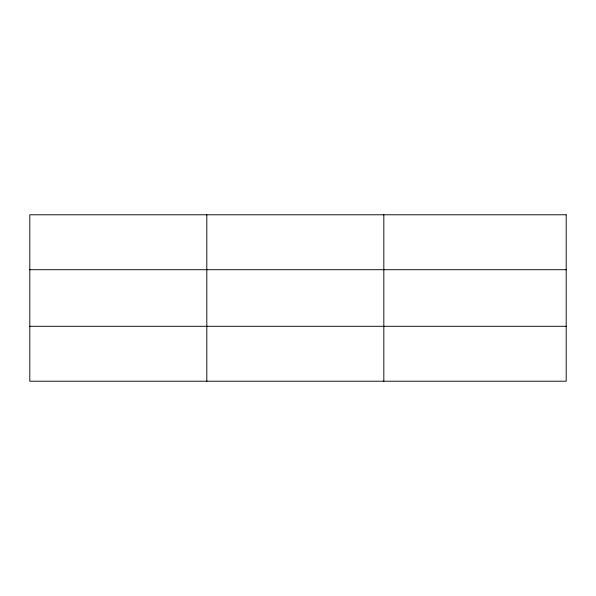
<?xml version="1.0" encoding="UTF-8"?>
<svg xmlns="http://www.w3.org/2000/svg" width="596" height="596" viewBox="0 0 596 596"><rect width="100%" height="100%" fill="white"/><g stroke="black" fill="none" stroke-linecap="round" stroke-linejoin="round"><path stroke-width="0.89" d="M206.812 381.216L206.812 214.784M383.824 381.216L383.824 214.784M29.8 269.705L566.2 269.705M29.8 326.295L566.2 326.295M566.2 214.784L566.2 381.216L29.8 381.216L29.8 214.784L566.2 214.784"/></g></svg>
